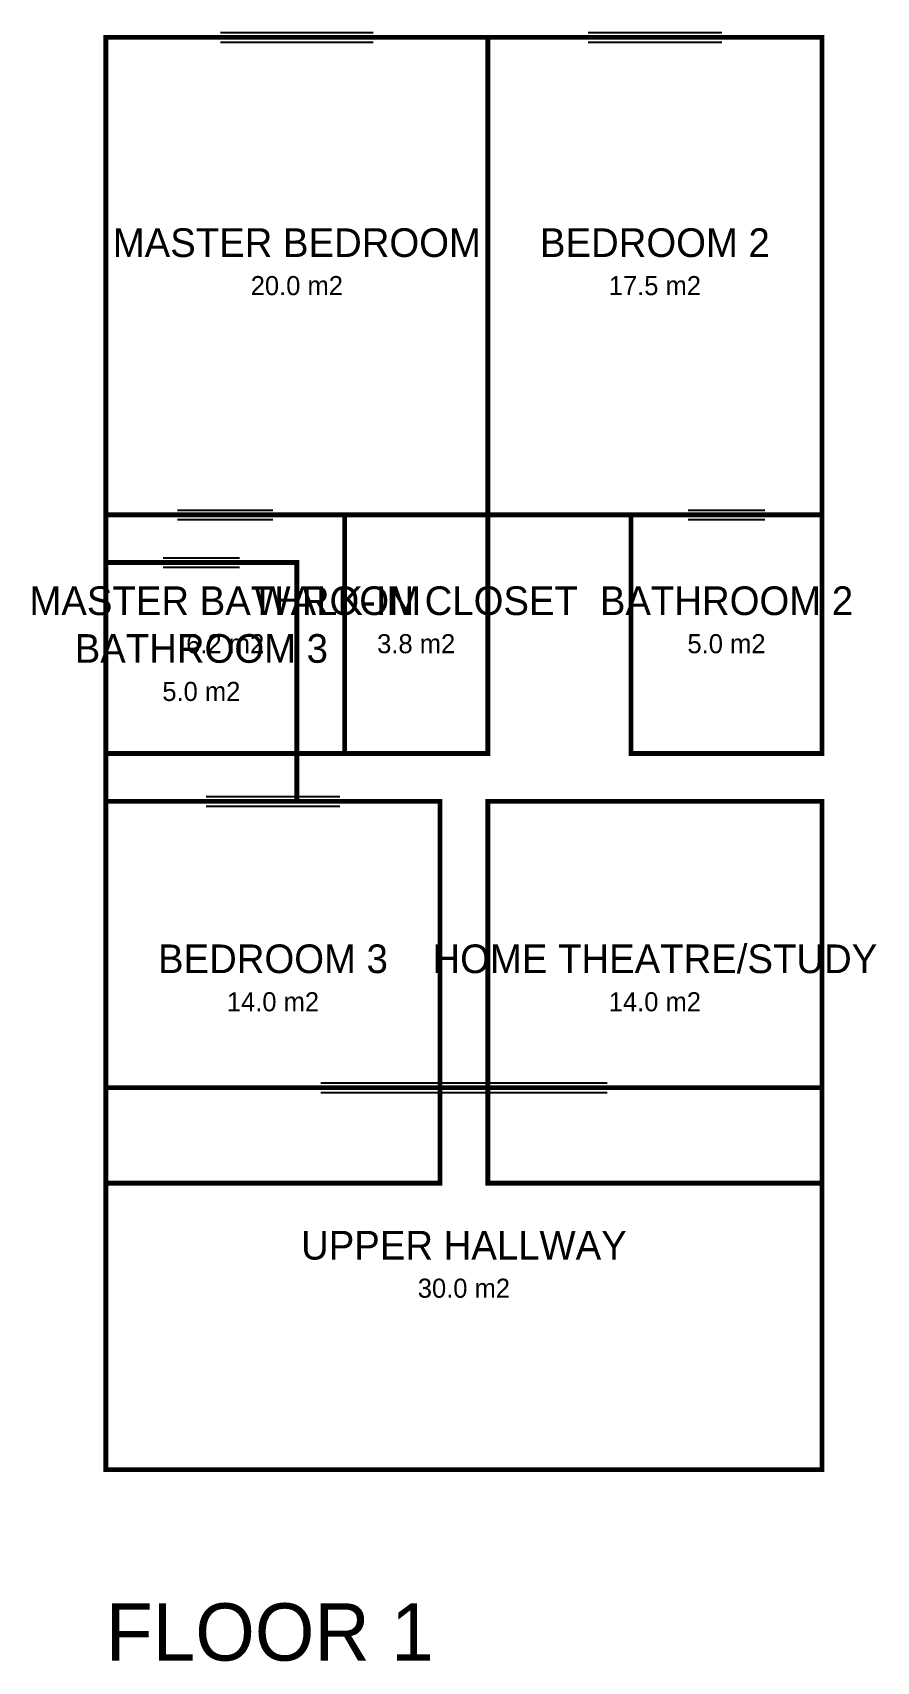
# Model space of a CAD drawing. Header units: metres. Extents: x -0.8 to 8.1, y -2 to 15.1.
import ezdxf
from ezdxf.enums import TextEntityAlignment as Align

# ---------------------------------------------------------------- set-up
doc = ezdxf.new("R2010")
doc.units = ezdxf.units.M
for name, color, linetype in [('A-DOOR', 1, 'Continuous'), ('A-GLAZ', 4, 'Continuous'), ('A-TEXT', 252, 'Continuous'), ('A-WALL', 7, 'Continuous')]:
    doc.layers.add(name, color=color, linetype=linetype)

msp = doc.modelspace()

# ---------------------------------------------------------------- linework, layer by layer
at = {"layer": 'A-DOOR', "color": 1}
for p, q in [((1.6, 15), (2.4, 15)), ((5.4, 15), (6.1, 15)), ((2.5, 8.5), (2.5, 9)), ((2.5, 8.6), (2.5, 8.9)), ((5.5, 8.55), (5.5, 8.95)), ((2, 8.05), (2, 8.45)), ((1.4, 3), (2.1, 3)), ((5.4, 3), (6.1, 3))]:
    msp.add_line(p, q, dxfattribs=at)
at = {"layer": 'A-GLAZ'}
for p, q in [((1.2, 15.05), (2.8, 15.05)), ((5.05, 15.05), (6.45, 15.05)), ((1.2, 14.95), (2.8, 14.95)), ((5.05, 14.95), (6.45, 14.95)), ((0.75, 10.05), (1.75, 10.05)), ((0.75, 9.95), (1.75, 9.95)), ((6.1, 10.05), (6.9, 10.05)), ((6.1, 9.95), (6.9, 9.95)), ((0.6, 9.55), (1.4, 9.55)), ((0.6, 9.45), (1.4, 9.45)), ((1.05, 7.05), (2.45, 7.05)), ((1.05, 6.95), (2.45, 6.95)), ((2.25, 4.05), (5.25, 4.05)), ((2.25, 3.95), (5.25, 3.95))]:
    msp.add_line(p, q, dxfattribs=at)
at = {"layer": 'A-WALL', "const_width": 0.05}
for points in [[(0, 10), (4, 10), (4, 15), (0, 15), (0, 10)], [(4, 10), (7.5, 10), (7.5, 15), (4, 15), (4, 10)], [(0, 7.5), (2.5, 7.5), (2.5, 10), (0, 10), (0, 7.5)], [(2.5, 7.5), (4, 7.5), (4, 10), (2.5, 10), (2.5, 7.5)], [(5.5, 7.5), (7.5, 7.5), (7.5, 10), (5.5, 10), (5.5, 7.5)], [(0, 7), (2, 7), (2, 9.5), (0, 9.5), (0, 7)], [(0, 3), (3.5, 3), (3.5, 7), (0, 7), (0, 3)], [(4, 3), (7.5, 3), (7.5, 7), (4, 7), (4, 3)], [(0, 0), (7.5, 0), (7.5, 4), (0, 4), (0, 0)]]:
    msp.add_lwpolyline(points, dxfattribs=at)

# ---------------------------------------------------------------- texts
at = {"layer": 'A-TEXT'}
for s, height, p in [('MASTER BEDROOM', 0.3, (2, 12.7)), ('BEDROOM 2', 0.3, (5.75, 12.7)), ('20.0 m2', 0.2, (2, 12.3)), ('17.5 m2', 0.2, (5.75, 12.3)), ('MASTER BATHROOM', 0.3, (1.25, 8.95)), ('WALK-IN CLOSET', 0.3, (3.25, 8.95)), ('BATHROOM 2', 0.3, (6.5, 8.95)), ('BATHROOM 3', 0.3, (1, 8.45)), ('6.2 m2', 0.2, (1.25, 8.55)), ('3.8 m2', 0.2, (3.25, 8.55)), ('5.0 m2', 0.2, (6.5, 8.55)), ('5.0 m2', 0.2, (1, 8.05)), ('BEDROOM 3', 0.3, (1.75, 5.2)), ('HOME THEATRE/STUDY', 0.3, (5.75, 5.2)), ('14.0 m2', 0.2, (1.75, 4.8)), ('14.0 m2', 0.2, (5.75, 4.8)), ('UPPER HALLWAY', 0.3, (3.75, 2.2)), ('30.0 m2', 0.2, (3.75, 1.8))]:
    msp.add_text(s, height=height, dxfattribs=at).set_placement(p, align=Align.CENTER)
msp.add_text('FLOOR 1', height=0.6, dxfattribs=at).set_placement((0, -2))

doc.saveas('drawing.dxf')
